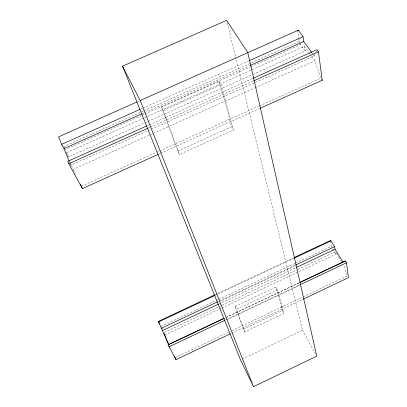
<?xml version="1.0" encoding="UTF-8"?>
<svg xmlns="http://www.w3.org/2000/svg" width="407" height="407" viewBox="0 0 407 407"><rect width="100%" height="100%" fill="white"/><g stroke="black" fill="none" stroke-linecap="round" stroke-linejoin="round"><path stroke-width="0.31" stroke-dasharray="2.04 1.53" d="M147.945 130.657L314.326 56.013L315.028 54.289M315.974 51.994L316.442 50.844M242.216 359.101L302.518 330.23L235.694 57.387M175.122 357.646L228.505 332.285M231.949 330.652L302.554 297.11M303.129 296.84L347.329 275.844L343.549 265.196M232.138 332.941L302.61 299.45M243.462 329.151L282.433 310.627L275.926 287.052L235.053 306.364L243.462 329.151L244.902 332.015L283.954 313.431L277.503 289.932L275.926 287.052M244.902 332.015L236.533 309.305L277.503 289.932M226.033 317.394L298.87 282.926M225.992 317.48L299.404 282.738M225.275 320.177L299.374 285.093M226.699 319.841L299.669 285.287M215.349 294.597L293.574 257.824M215.476 295.182L217.201 294.368M217.776 294.098L293.656 258.42M161.152 326.45L215.756 300.737M216.331 300.468L218.055 299.654M218.63 299.384L295.085 263.39M295.655 263.12L331.298 246.337L330.479 241.097M219.287 301.007L295.034 265.323M162.159 328.581L163.309 328.042M218.457 302.055L295.436 265.791M218.874 303.963L295.34 267.923M164.291 332.448L219.414 306.451M219.983 306.181L221.708 305.367M222.283 305.097L297.497 269.622M298.072 269.353L335.393 251.75L338.37 256.568M164.896 334.895L221.087 308.374M221.662 308.104L335.765 254.253L335.393 251.75M177.727 151.099L231.664 126.699L219.154 81.375L161.493 107.133L177.727 151.099L179.492 154.457L233.593 129.96L221.169 84.692L219.154 81.375M81.425 186.228L156.176 152.483M156.756 152.223L159.076 151.175M159.656 150.916L258.745 106.181M259.325 105.917L320.747 78.19L314.987 60.77L310.653 54.777M158.878 154.06L160.032 153.536M160.612 153.271L259.671 108.521M147.751 125.488L148.911 124.969M149.491 124.71L252.61 78.505M148.733 127.879L149.893 127.36M150.473 127.101L252.996 81.13M70.085 164.265L70.843 165.247L147.365 130.917M152.579 133.725L73.118 169.419L69.795 161.401M153.159 133.46L254.665 87.866M255.245 87.607L314.987 60.77M141.148 108.883L142.308 108.364M142.888 108.104L248.514 61.004M143.366 111.045L63.95 146.484L63.075 144.872M143.946 110.79L299.298 41.463L298.819 38.421M142.16 113.68L143.9 112.902M144.48 112.647L249.918 65.568M141.463 115.573L65.405 149.547L68.483 156.965L144.495 122.939M142.048 115.313L144.368 114.281M144.948 114.021L250.04 67.079M250.62 66.819L300.554 44.516L305.219 50.997L252.421 74.634M66.809 152.549L143.92 118.081M144.5 117.821L304.512 46.286L308.847 52.279M161.493 107.133L163.319 110.562L221.169 84.692M145.075 122.68L147.395 121.642M147.975 121.383L251.841 74.893M138.09 101.475L139.306 100.941M312.144 53.012L313.232 54.513M313.599 55.016L314.326 56.013M309.208 52.778L310.292 54.279M338.7 257.107L341.351 261.391M332.524 248.992L335.765 254.253M231.664 126.699L233.593 129.96M302.518 330.23L315.557 353.932M281.181 306.084L282.712 308.908M282.433 310.627L283.954 313.431M66.514 153.327L68.483 156.965M164.916 116.392L166.728 119.811M235.053 306.364L236.533 309.305M73.392 169.978L74.501 172.222M74.781 172.782L75.61 174.461M64.189 146.998L64.916 148.53M331.298 246.337L331.746 247.405M69.419 161.803L70.131 163.528M70.37 164.102L70.843 165.247M299.298 41.463L299.715 42.481M299.923 42.989L300.554 44.516M163.319 110.562L179.492 154.457M227.228 22.817L235.541 56.771M297.588 30.515L298.728 37.81M304.512 46.286L305.219 50.997"/><path stroke-width="0.61" d="M299.974 282.468L345.324 260.943L346.474 262.79L348.448 277.66L303.184 299.176M253.515 386.65L316.773 356.135L247.822 52.64L226.623 20.35L122.553 66.173L240.512 359.915L253.515 386.65L140.186 100.534L122.553 66.173M224.313 318.213L168.106 344.81L175.982 359.63L230.418 333.76M300.015 282.387L345.324 260.943M168.106 344.81L224.272 318.294M168.981 346.83L224.7 320.451M299.949 284.819L346.474 262.79M214.774 294.872L158.409 321.372L168.64 344.622M294.149 257.55L330.387 240.517L331.018 240.852L334.63 246.673L335.012 249.221L342.989 262.113M158.567 321.937L214.901 295.451M294.23 258.15L331.018 240.852M161.325 328.307L217.562 301.816M295.609 265.054L334.63 246.673M162.53 330.525L218.3 304.238M296.489 267.379L335.012 249.221M146.596 126.007L67.806 161.309L68.798 163.721L82.412 188.599L158.298 154.319M260.251 108.262L322.232 80.26L318.447 51.786L316.916 49.695L253.19 78.246M297.588 30.515L298.331 30.179L303.067 36.681L303.795 41.514L311.782 52.513M68.798 163.721L148.153 128.139M253.576 80.871L318.447 51.786M136.986 101.974L58.552 136.869L61.64 144.337L139.988 109.397M249.094 60.745L303.067 36.681M61.64 144.337L63.95 148.601L141.58 113.94M250.498 65.308L303.795 41.514M140.186 100.534L298.331 30.179M321.637 79.431L322.232 80.26M158.679 321.881L159.778 323.911M80.596 184.549L81.151 185.668M174.588 356.557L175.122 357.646M175.336 358.14L175.982 359.63M163.96 333.282L168.35 343.401M81.425 186.228L82.412 188.599M63.95 148.601L69.18 161.228"/></g></svg>
